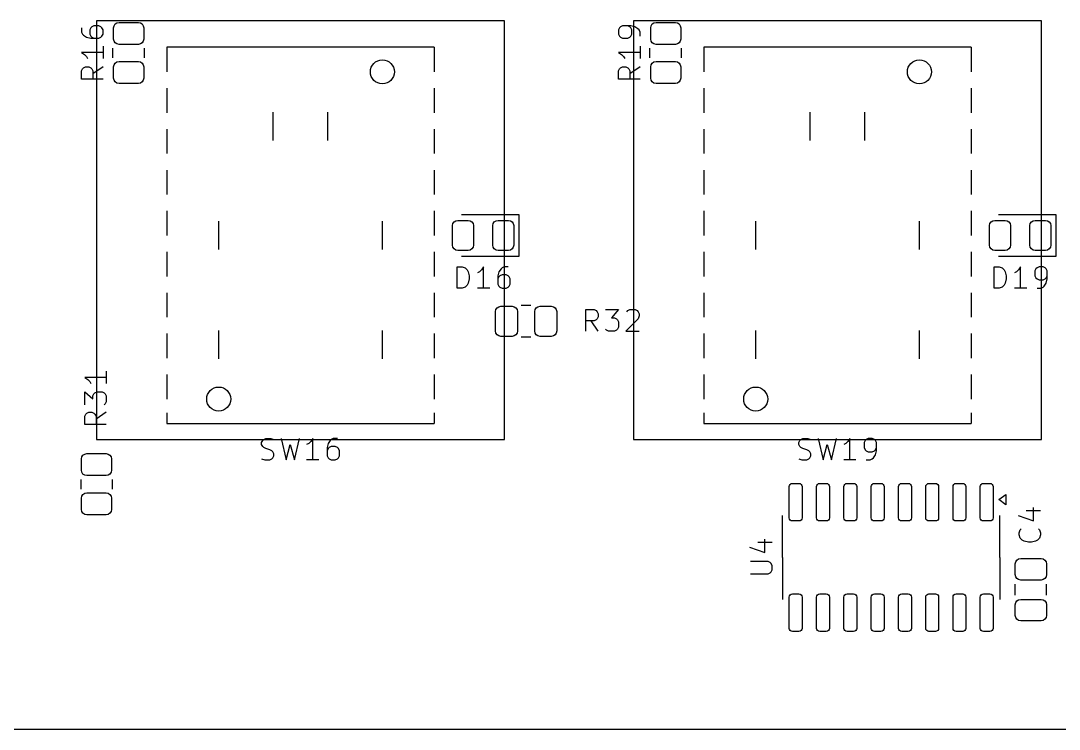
# Model space of a CAD drawing. Header units: millimetres. Extents: x 0 to 485, y -84 to 360.
# Drawn here: x 190.98 to 239.32, y 14 to 47 of the extents above; entities that cross this region are included whole.
import ezdxf

# ---------------------------------------------------------------- set-up
doc = ezdxf.new("R2010")
doc.units = ezdxf.units.MM
doc.layers.get('0').update_dxf_attribs({"lineweight": 25})
doc.layers.add('Import', color=16, linetype='Continuous', lineweight=25, true_color=0x800000)

msp = doc.modelspace()

# ---------------------------------------------------------------- linework, layer by layer
for p, q in [((213.5, 47), (194.5, 47)), ((194.5, 47), (194.5, 27.5)), ((213.5, 27.5), (213.5, 47)), ((238.5, 47), (219.5, 47)), ((219.5, 47), (219.5, 27.5)), ((238.5, 27.5), (238.5, 47)), ((194.5, 27.5), (213.5, 27.5)), ((219.5, 27.5), (238.5, 27.5))]:
    msp.add_line(p, q)
at = {"layer": 'Import', "flags": 128}
for points in [[(195.55, 45.9), (195.4543, 45.919), (195.3732, 45.9732), (195.319, 46.0543), (195.3, 46.15), (195.3, 46.675), (195.319, 46.7707), (195.3732, 46.8518), (195.4543, 46.906), (195.55, 46.925), (196.45, 46.925), (196.5457, 46.906), (196.6268, 46.8518), (196.681, 46.7707), (196.7, 46.675), (196.7, 46.15), (196.681, 46.0543), (196.6268, 45.9732), (196.5457, 45.919), (196.45, 45.9), (195.55, 45.9)], [(220.55, 45.9), (220.4543, 45.919), (220.3732, 45.9732), (220.319, 46.0543), (220.3, 46.15), (220.3, 46.675), (220.319, 46.7707), (220.3732, 46.8518), (220.4543, 46.906), (220.55, 46.925), (221.45, 46.925), (221.5457, 46.906), (221.6268, 46.8518), (221.681, 46.7707), (221.7, 46.675), (221.7, 46.15), (221.681, 46.0543), (221.6268, 45.9732), (221.5457, 45.919), (221.45, 45.9), (220.55, 45.9)], [(193.8048, 46.6667), (193.8048, 46.4762)], [(193.8048, 46.4762), (193.8524, 46.381)], [(194.2334, 46.6667), (194.1858, 46.5714)], [(194.1858, 46.5714), (194.1858, 46.381)], [(194.281, 46.7143), (194.2334, 46.6667)], [(194.3762, 46.7619), (194.281, 46.7143)], [(194.6143, 46.7619), (194.3762, 46.7619)], [(194.7096, 46.7143), (194.6143, 46.7619)], [(194.7572, 46.6667), (194.7096, 46.7143)], [(194.8048, 46.5714), (194.7572, 46.6667)], [(194.8048, 46.381), (194.8048, 46.5714)], [(218.8524, 46.6667), (218.8048, 46.5714)], [(218.8048, 46.5714), (218.8048, 46.381)], [(218.9001, 46.7143), (218.8524, 46.6667)], [(218.9953, 46.7619), (218.9001, 46.7143)], [(219.3762, 46.7619), (218.9953, 46.7619)], [(219.3286, 46.7143), (219.2334, 46.7619)], [(219.3762, 46.6667), (219.3286, 46.7143)], [(219.5667, 46.7143), (219.3762, 46.7619)], [(219.4239, 46.5714), (219.3762, 46.6667)], [(219.4239, 46.381), (219.4239, 46.5714)], [(219.7096, 46.619), (219.5667, 46.7143)], [(219.7572, 46.5714), (219.7096, 46.619)], [(219.8048, 46.4762), (219.7572, 46.5714)], [(219.8048, 46.2857), (219.8048, 46.4762)], [(193.8524, 46.381), (193.9001, 46.3333)], [(193.9001, 46.3333), (194.0429, 46.2381)], [(194.0429, 46.2381), (194.2334, 46.1905)], [(194.1858, 46.381), (194.2334, 46.2857)], [(194.2334, 46.2857), (194.281, 46.2381)], [(194.2334, 46.1905), (194.6143, 46.1905)], [(194.281, 46.2381), (194.3762, 46.1905)], [(194.6143, 46.1905), (194.7096, 46.2381)], [(194.7096, 46.2381), (194.7572, 46.2857)], [(194.7572, 46.2857), (194.8048, 46.381)], [(218.8048, 46.381), (218.8524, 46.2857)], [(218.8524, 46.2857), (218.9001, 46.2381)], [(218.9001, 46.2381), (218.9953, 46.1905)], [(218.9953, 46.1905), (219.2334, 46.1905)], [(219.2334, 46.1905), (219.3286, 46.2381)], [(219.3286, 46.2381), (219.3762, 46.2857)], [(219.3762, 46.2857), (219.4239, 46.381)], [(194.8048, 45.5238), (193.8048, 45.5238)], [(193.8048, 45.5238), (193.9477, 45.4286)], [(194.8048, 45.8095), (194.8048, 45.2381)], [(195.265, 45.2729), (195.265, 45.7271)], [(196.735, 45.2729), (196.735, 45.7271)], [(197.777, 45.763), (197.777, 44.62)], [(210.223, 45.763), (197.777, 45.763)], [(210.223, 45.763), (210.223, 44.62)], [(219.8048, 45.5238), (218.8048, 45.5238)], [(218.8048, 45.5238), (218.9477, 45.4286)], [(219.8048, 45.8095), (219.8048, 45.2381)], [(220.265, 45.2729), (220.265, 45.7271)], [(221.735, 45.2729), (221.735, 45.7271)], [(222.777, 45.763), (222.777, 44.62)], [(235.223, 45.763), (222.777, 45.763)], [(235.223, 45.763), (235.223, 44.62)], [(193.9477, 45.4286), (194.0429, 45.3333)], [(194.0429, 45.3333), (194.0905, 45.2381)], [(195.55, 44.075), (195.4543, 44.094), (195.3732, 44.1482), (195.319, 44.2293), (195.3, 44.325), (195.3, 44.85), (195.319, 44.9457), (195.3732, 45.0268), (195.4543, 45.081), (195.55, 45.1), (196.45, 45.1), (196.5457, 45.081), (196.6268, 45.0268), (196.681, 44.9457), (196.7, 44.85), (196.7, 44.325), (196.681, 44.2293), (196.6268, 44.1482), (196.5457, 44.094), (196.45, 44.075), (195.55, 44.075)], [(218.9477, 45.4286), (219.0429, 45.3333)], [(219.0429, 45.3333), (219.0905, 45.2381)], [(220.55, 44.075), (220.4543, 44.094), (220.3732, 44.1482), (220.319, 44.2293), (220.3, 44.325), (220.3, 44.85), (220.319, 44.9457), (220.3732, 45.0268), (220.4543, 45.081), (220.55, 45.1), (221.45, 45.1), (221.5457, 45.081), (221.6268, 45.0268), (221.681, 44.9457), (221.7, 44.85), (221.7, 44.325), (221.681, 44.2293), (221.6268, 44.1482), (221.5457, 44.094), (221.45, 44.075), (220.55, 44.075)], [(193.8048, 44.6667), (193.8524, 44.7619)], [(193.8048, 44.2857), (193.8048, 44.6667)], [(193.8524, 44.7619), (193.9001, 44.8095)], [(193.9001, 44.8095), (193.9953, 44.8571)], [(193.9953, 44.8571), (194.1382, 44.8571)], [(194.1382, 44.8571), (194.2334, 44.8095)], [(194.2334, 44.8095), (194.281, 44.7619)], [(194.281, 44.7619), (194.3286, 44.6667)], [(194.8048, 44.8571), (194.3286, 44.5238)], [(194.3286, 44.6667), (194.3286, 44.2857)], [(218.8048, 44.6667), (218.8524, 44.7619)], [(218.8048, 44.2857), (218.8048, 44.6667)], [(218.8524, 44.7619), (218.9001, 44.8095)], [(218.9001, 44.8095), (218.9953, 44.8571)], [(218.9953, 44.8571), (219.1382, 44.8571)], [(219.1382, 44.8571), (219.2334, 44.8095)], [(219.2334, 44.8095), (219.281, 44.7619)], [(219.281, 44.7619), (219.3286, 44.6667)], [(219.8048, 44.8571), (219.3286, 44.5238)], [(219.3286, 44.6667), (219.3286, 44.2857)], [(194.8048, 44.2857), (193.8048, 44.2857)], [(219.8048, 44.2857), (218.8048, 44.2857)], [(197.777, 43.858), (197.777, 42.715)], [(210.223, 43.858), (210.223, 42.715)], [(222.777, 43.858), (222.777, 42.715)], [(235.223, 43.858), (235.223, 42.715)], [(202.73, 41.4196), (202.73, 42.7404)], [(205.27, 41.4196), (205.27, 42.7404)], [(227.73, 41.4196), (227.73, 42.7404)], [(230.27, 41.4196), (230.27, 42.7404)], [(197.777, 41.953), (197.777, 40.81)], [(210.223, 41.953), (210.223, 40.81)], [(222.777, 41.953), (222.777, 40.81)], [(235.223, 41.953), (235.223, 40.81)], [(197.777, 40.048), (197.777, 38.905)], [(210.223, 40.048), (210.223, 38.905)], [(222.777, 40.048), (222.777, 38.905)], [(235.223, 40.048), (235.223, 38.905)], [(197.777, 38.143), (197.777, 37)], [(210.223, 38.143), (210.223, 37)], [(214.185, 37.96), (211.5, 37.96)], [(214.185, 36.04), (214.185, 37.96)], [(222.777, 38.143), (222.777, 37)], [(235.223, 38.143), (235.223, 37)], [(239.185, 37.96), (236.5, 37.96)], [(239.185, 36.04), (239.185, 37.96)], [(200.19, 36.3396), (200.19, 37.6604)], [(207.81, 36.3396), (207.81, 37.6604)], [(212.05, 36.5438), (212.0314, 36.4505), (211.9786, 36.3714), (211.8995, 36.3186), (211.8062, 36.3), (211.3188, 36.3), (211.2255, 36.3186), (211.1464, 36.3714), (211.0936, 36.4505), (211.075, 36.5438), (211.075, 37.4562), (211.0936, 37.5495), (211.1464, 37.6286), (211.2255, 37.6814), (211.3188, 37.7), (211.8062, 37.7), (211.8995, 37.6814), (211.9786, 37.6286), (212.0314, 37.5495), (212.05, 37.4562), (212.05, 36.5438)], [(213.925, 36.5438), (213.9064, 36.4505), (213.8536, 36.3714), (213.7745, 36.3186), (213.6812, 36.3), (213.1938, 36.3), (213.1005, 36.3186), (213.0214, 36.3714), (212.9686, 36.4505), (212.95, 36.5438), (212.95, 37.4562), (212.9686, 37.5495), (213.0214, 37.6286), (213.1005, 37.6814), (213.1938, 37.7), (213.6812, 37.7), (213.7745, 37.6814), (213.8536, 37.6286), (213.9064, 37.5495), (213.925, 37.4562), (213.925, 36.5438)], [(225.19, 36.3396), (225.19, 37.6604)], [(232.81, 36.3396), (232.81, 37.6604)], [(237.05, 36.5438), (237.0314, 36.4505), (236.9786, 36.3714), (236.8995, 36.3186), (236.8062, 36.3), (236.3188, 36.3), (236.2255, 36.3186), (236.1464, 36.3714), (236.0936, 36.4505), (236.075, 36.5438), (236.075, 37.4562), (236.0936, 37.5495), (236.1464, 37.6286), (236.2255, 37.6814), (236.3188, 37.7), (236.8062, 37.7), (236.8995, 37.6814), (236.9786, 37.6286), (237.0314, 37.5495), (237.05, 37.4562), (237.05, 36.5438)], [(238.925, 36.5438), (238.9064, 36.4505), (238.8536, 36.3714), (238.7745, 36.3186), (238.6812, 36.3), (238.1938, 36.3), (238.1005, 36.3186), (238.0214, 36.3714), (237.9686, 36.4505), (237.95, 36.5438), (237.95, 37.4562), (237.9686, 37.5495), (238.0214, 37.6286), (238.1005, 37.6814), (238.1938, 37.7), (238.6812, 37.7), (238.7745, 37.6814), (238.8536, 37.6286), (238.9064, 37.5495), (238.925, 37.4562), (238.925, 36.5438)], [(197.777, 36.238), (197.777, 35.095)], [(210.223, 36.238), (210.223, 35.095)], [(211.5, 36.04), (214.185, 36.04)], [(222.777, 36.238), (222.777, 35.095)], [(235.223, 36.238), (235.223, 35.095)], [(236.5, 36.04), (239.185, 36.04)], [(211.2857, 34.5452), (211.2857, 35.5452)], [(211.2857, 35.5452), (211.5238, 35.5452)], [(211.5238, 35.5452), (211.6667, 35.4976)], [(211.6667, 35.4976), (211.7619, 35.4023)], [(211.7619, 35.4023), (211.8095, 35.3071)], [(211.8095, 35.3071), (211.8571, 35.1166)], [(212.3333, 35.3071), (212.2381, 35.2595)], [(212.4286, 35.4023), (212.3333, 35.3071)], [(212.5238, 35.5452), (212.4286, 35.4023)], [(212.5238, 34.5452), (212.5238, 35.5452)], [(213.2381, 35.3071), (213.1905, 35.1166)], [(213.3333, 35.4499), (213.2381, 35.3071)], [(213.381, 35.4976), (213.3333, 35.4499)], [(213.4762, 35.5452), (213.381, 35.4976)], [(213.6667, 35.5452), (213.4762, 35.5452)], [(236.2857, 34.5452), (236.2857, 35.5452)], [(236.2857, 35.5452), (236.5238, 35.5452)], [(236.5238, 35.5452), (236.6667, 35.4976)], [(236.6667, 35.4976), (236.7619, 35.4023)], [(236.7619, 35.4023), (236.8095, 35.3071)], [(236.8095, 35.3071), (236.8571, 35.1166)], [(237.3333, 35.3071), (237.2381, 35.2595)], [(237.4286, 35.4023), (237.3333, 35.3071)], [(237.5238, 35.5452), (237.4286, 35.4023)], [(237.5238, 34.5452), (237.5238, 35.5452)], [(238.2381, 35.4499), (238.1905, 35.3547)], [(238.1905, 35.3547), (238.1905, 35.1166)], [(238.2857, 35.4976), (238.2381, 35.4499)], [(238.381, 35.5452), (238.2857, 35.4976)], [(238.5714, 35.5452), (238.381, 35.5452)], [(238.6667, 35.4976), (238.5714, 35.5452)], [(238.7143, 35.4499), (238.6667, 35.4976)], [(238.7619, 35.3547), (238.7143, 35.4499)], [(238.7619, 34.9738), (238.7619, 35.3547)], [(211.8571, 34.9738), (211.8095, 34.7833)], [(211.8571, 35.1166), (211.8571, 34.9738)], [(213.1905, 35.1166), (213.1905, 34.7357)], [(213.2381, 35.069), (213.1905, 34.9738)], [(213.2857, 35.1166), (213.2381, 35.069)], [(213.381, 35.1642), (213.2857, 35.1166)], [(213.5714, 35.1642), (213.381, 35.1642)], [(213.6667, 35.1166), (213.5714, 35.1642)], [(213.7143, 35.069), (213.6667, 35.1166)], [(213.7619, 34.9738), (213.7143, 35.069)], [(213.7619, 34.7357), (213.7619, 34.9738)], [(236.8571, 34.9738), (236.8095, 34.7833)], [(236.8571, 35.1166), (236.8571, 34.9738)], [(238.1905, 35.1166), (238.2381, 35.0214)], [(238.2381, 35.0214), (238.2857, 34.9738)], [(238.2857, 34.9738), (238.381, 34.9261)], [(238.381, 34.9261), (238.5714, 34.9261)], [(238.5714, 34.9261), (238.6667, 34.9738)], [(238.6667, 34.9738), (238.7143, 35.0214)], [(238.7143, 35.0214), (238.7619, 35.1166)], [(238.7143, 34.7833), (238.7619, 34.9738)], [(197.777, 34.333), (197.777, 33.19)], [(210.223, 34.333), (210.223, 33.19)], [(211.5238, 34.5452), (211.2857, 34.5452)], [(211.6667, 34.5928), (211.5238, 34.5452)], [(211.7619, 34.688), (211.6667, 34.5928)], [(211.8095, 34.7833), (211.7619, 34.688)], [(212.8095, 34.5452), (212.2381, 34.5452)], [(213.1905, 34.7357), (213.2381, 34.6404)], [(213.2381, 34.6404), (213.2857, 34.5928)], [(213.2857, 34.5928), (213.381, 34.5452)], [(213.381, 34.5452), (213.5714, 34.5452)], [(213.5714, 34.5452), (213.6667, 34.5928)], [(213.6667, 34.5928), (213.7143, 34.6404)], [(213.7143, 34.6404), (213.7619, 34.7357)], [(222.777, 34.333), (222.777, 33.19)], [(235.223, 34.333), (235.223, 33.19)], [(236.5238, 34.5452), (236.2857, 34.5452)], [(236.6667, 34.5928), (236.5238, 34.5452)], [(236.7619, 34.688), (236.6667, 34.5928)], [(236.8095, 34.7833), (236.7619, 34.688)], [(237.8095, 34.5452), (237.2381, 34.5452)], [(238.2857, 34.5452), (238.4762, 34.5452)], [(238.4762, 34.5452), (238.5714, 34.5928)], [(238.5714, 34.5928), (238.619, 34.6404)], [(238.619, 34.6404), (238.7143, 34.7833)], [(214.1, 32.55), (214.081, 32.4543), (214.0268, 32.3732), (213.9457, 32.319), (213.85, 32.3), (213.325, 32.3), (213.2293, 32.319), (213.1482, 32.3732), (213.094, 32.4543), (213.075, 32.55), (213.075, 33.45), (213.094, 33.5457), (213.1482, 33.6268), (213.2293, 33.681), (213.325, 33.7), (213.85, 33.7), (213.9457, 33.681), (214.0268, 33.6268), (214.081, 33.5457), (214.1, 33.45), (214.1, 32.55)], [(214.7271, 33.735), (214.2729, 33.735)], [(215.925, 32.55), (215.906, 32.4543), (215.8518, 32.3732), (215.7707, 32.319), (215.675, 32.3), (215.15, 32.3), (215.0543, 32.319), (214.9732, 32.3732), (214.919, 32.4543), (214.9, 32.55), (214.9, 33.45), (214.919, 33.5457), (214.9732, 33.6268), (215.0543, 33.681), (215.15, 33.7), (215.675, 33.7), (215.7707, 33.681), (215.8518, 33.6268), (215.906, 33.5457), (215.925, 33.45), (215.925, 32.55)], [(217.2857, 32.5452), (217.2857, 33.5452)], [(217.2857, 33.5452), (217.6667, 33.5452)], [(217.6667, 33.5452), (217.7619, 33.4976)], [(217.7619, 33.4976), (217.8095, 33.4499)], [(217.8095, 33.4499), (217.8571, 33.3547)], [(218.1905, 33.5452), (218.8095, 33.5452)], [(218.8095, 33.5452), (218.4762, 33.1642)], [(219.1905, 33.4499), (219.2381, 33.4976)], [(219.2381, 33.4976), (219.3333, 33.5452)], [(219.3333, 33.5452), (219.5714, 33.5452)], [(219.5714, 33.5452), (219.6667, 33.4976)], [(219.6667, 33.4976), (219.7143, 33.4499)], [(219.7143, 33.4499), (219.7619, 33.3547)], [(217.6667, 33.0214), (217.2857, 33.0214)], [(217.8571, 32.5452), (217.5238, 33.0214)], [(217.7619, 33.069), (217.6667, 33.0214)], [(217.8095, 33.1166), (217.7619, 33.069)], [(217.8571, 33.2118), (217.8095, 33.1166)], [(217.8571, 33.3547), (217.8571, 33.2118)], [(218.4762, 33.1642), (218.619, 33.1642)], [(218.619, 33.1642), (218.7143, 33.1166)], [(218.7143, 33.1166), (218.7619, 33.069)], [(218.7619, 33.069), (218.8095, 32.9738)], [(218.8095, 32.9738), (218.8095, 32.7357)], [(219.7143, 33.1166), (219.1429, 32.5452)], [(219.7619, 33.2595), (219.7143, 33.1166)], [(219.7619, 33.3547), (219.7619, 33.2595)], [(197.777, 32.428), (197.777, 31.285)], [(200.19, 31.2596), (200.19, 32.5804)], [(207.81, 31.2596), (207.81, 32.5804)], [(210.223, 32.428), (210.223, 31.285)], [(218.2381, 32.5928), (218.1905, 32.6404)], [(218.3333, 32.5452), (218.2381, 32.5928)], [(218.619, 32.5452), (218.3333, 32.5452)], [(218.7143, 32.5928), (218.619, 32.5452)], [(218.7619, 32.6404), (218.7143, 32.5928)], [(218.8095, 32.7357), (218.7619, 32.6404)], [(219.1429, 32.5452), (219.7619, 32.5452)], [(222.777, 32.428), (222.777, 31.285)], [(225.19, 31.2596), (225.19, 32.5804)], [(232.81, 31.2596), (232.81, 32.5804)], [(235.223, 32.428), (235.223, 31.285)], [(214.7271, 32.265), (214.2729, 32.265)], [(194.9548, 30.6744), (194.9548, 30.103)], [(197.777, 30.523), (197.777, 29.38)], [(210.223, 30.523), (210.223, 29.38)], [(222.777, 30.523), (222.777, 29.38)], [(235.223, 30.523), (235.223, 29.38)], [(194.9548, 30.3887), (193.9548, 30.3887)], [(193.9548, 30.3887), (194.0977, 30.2935)], [(194.0977, 30.2935), (194.1929, 30.1982)], [(194.1929, 30.1982), (194.2405, 30.103)], [(193.9548, 29.103), (193.9548, 29.722)], [(193.9548, 29.722), (194.3358, 29.3887)], [(194.3358, 29.5315), (194.3834, 29.6268)], [(194.3358, 29.3887), (194.3358, 29.5315)], [(194.3834, 29.6268), (194.431, 29.6744)], [(194.431, 29.6744), (194.5262, 29.722)], [(194.5262, 29.722), (194.7643, 29.722)], [(194.7643, 29.722), (194.8596, 29.6744)], [(194.8596, 29.6744), (194.9072, 29.6268)], [(194.9072, 29.6268), (194.9548, 29.5315)], [(194.9548, 29.5315), (194.9548, 29.2458)], [(194.9072, 29.1506), (194.8596, 29.103)], [(194.9548, 29.2458), (194.9072, 29.1506)], [(193.9548, 28.5792), (194.0024, 28.6744)], [(193.9548, 28.1982), (193.9548, 28.5792)], [(194.0024, 28.6744), (194.0501, 28.722)], [(194.0501, 28.722), (194.1453, 28.7696)], [(194.1453, 28.7696), (194.2882, 28.7696)], [(194.2882, 28.7696), (194.3834, 28.722)], [(194.3834, 28.722), (194.431, 28.6744)], [(194.431, 28.6744), (194.4786, 28.5792)], [(194.9548, 28.7696), (194.4786, 28.4363)], [(194.4786, 28.5792), (194.4786, 28.1982)], [(197.777, 28.745), (197.777, 28.237)], [(210.223, 28.745), (210.223, 28.237)], [(222.777, 28.745), (222.777, 28.237)], [(235.223, 28.745), (235.223, 28.237)], [(194.9548, 28.1982), (193.9548, 28.1982)], [(197.777, 28.237), (210.223, 28.237)], [(222.777, 28.237), (235.223, 28.237)], [(202.1905, 27.3547), (202.2381, 27.4499)], [(202.1905, 27.2595), (202.1905, 27.3547)], [(202.2381, 27.1642), (202.1905, 27.2595)], [(202.2381, 27.4499), (202.2857, 27.4976)], [(202.2857, 27.1166), (202.2381, 27.1642)], [(202.2857, 27.4976), (202.381, 27.5452)], [(202.381, 27.069), (202.2857, 27.1166)], [(202.381, 27.5452), (202.619, 27.5452)], [(202.619, 27.5452), (202.7619, 27.4976)], [(203.0952, 27.5452), (203.3333, 26.5452)], [(203.3333, 26.5452), (203.5238, 27.2595)], [(203.5238, 27.2595), (203.7143, 26.5452)], [(203.7143, 26.5452), (203.9524, 27.5452)], [(204.381, 27.3071), (204.2857, 27.2595)], [(204.4762, 27.4023), (204.381, 27.3071)], [(204.5714, 27.5452), (204.4762, 27.4023)], [(204.5714, 26.5452), (204.5714, 27.5452)], [(205.2857, 27.3071), (205.2381, 27.1166)], [(205.2381, 27.1166), (205.2381, 26.7357)], [(205.381, 27.4499), (205.2857, 27.3071)], [(205.3333, 27.1166), (205.2857, 27.069)], [(205.4286, 27.1642), (205.3333, 27.1166)], [(205.4286, 27.4976), (205.381, 27.4499)], [(205.5238, 27.5452), (205.4286, 27.4976)], [(205.619, 27.1642), (205.4286, 27.1642)], [(205.7143, 27.5452), (205.5238, 27.5452)], [(205.7143, 27.1166), (205.619, 27.1642)], [(205.7619, 27.069), (205.7143, 27.1166)], [(227.1905, 27.3547), (227.2381, 27.4499)], [(227.1905, 27.2595), (227.1905, 27.3547)], [(227.2381, 27.1642), (227.1905, 27.2595)], [(227.2381, 27.4499), (227.2857, 27.4976)], [(227.2857, 27.1166), (227.2381, 27.1642)], [(227.2857, 27.4976), (227.381, 27.5452)], [(227.381, 27.069), (227.2857, 27.1166)], [(227.381, 27.5452), (227.619, 27.5452)], [(227.619, 27.5452), (227.7619, 27.4976)], [(228.0952, 27.5452), (228.3333, 26.5452)], [(228.3333, 26.5452), (228.5238, 27.2595)], [(228.5238, 27.2595), (228.7143, 26.5452)], [(228.7143, 26.5452), (228.9524, 27.5452)], [(229.381, 27.3071), (229.2857, 27.2595)], [(229.4762, 27.4023), (229.381, 27.3071)], [(229.5714, 27.5452), (229.4762, 27.4023)], [(229.5714, 26.5452), (229.5714, 27.5452)], [(230.2857, 27.4499), (230.2381, 27.3547)], [(230.2381, 27.3547), (230.2381, 27.1166)], [(230.2381, 27.1166), (230.2857, 27.0214)], [(230.3333, 27.4976), (230.2857, 27.4499)], [(230.4286, 27.5452), (230.3333, 27.4976)], [(230.619, 27.5452), (230.4286, 27.5452)], [(230.7143, 27.4976), (230.619, 27.5452)], [(230.7619, 27.4499), (230.7143, 27.4976)], [(230.8095, 27.3547), (230.7619, 27.4499)], [(230.7619, 27.0214), (230.8095, 27.1166)], [(230.8095, 26.9738), (230.8095, 27.3547)], [(194.95, 26.8375), (195.0457, 26.8185), (195.1268, 26.7643), (195.181, 26.6832), (195.2, 26.5875), (195.2, 26.0625), (195.181, 25.9668), (195.1268, 25.8857), (195.0457, 25.8315), (194.95, 25.8125), (194.05, 25.8125), (193.9543, 25.8315), (193.8732, 25.8857), (193.819, 25.9668), (193.8, 26.0625), (193.8, 26.5875), (193.819, 26.6832), (193.8732, 26.7643), (193.9543, 26.8185), (194.05, 26.8375), (194.95, 26.8375)], [(202.1905, 26.5928), (202.3333, 26.5452)], [(202.5714, 27.0214), (202.381, 27.069)], [(202.6667, 26.9738), (202.5714, 27.0214)], [(202.5714, 26.5452), (202.6667, 26.5928)], [(202.7143, 26.9261), (202.6667, 26.9738)], [(202.6667, 26.5928), (202.7143, 26.6404)], [(202.7619, 26.8309), (202.7143, 26.9261)], [(202.7143, 26.6404), (202.7619, 26.7357)], [(202.7619, 26.7357), (202.7619, 26.8309)], [(205.2857, 27.069), (205.2381, 26.9738)], [(205.2381, 26.7357), (205.2857, 26.6404)], [(205.2857, 26.6404), (205.3333, 26.5928)], [(205.3333, 26.5928), (205.4286, 26.5452)], [(205.619, 26.5452), (205.7143, 26.5928)], [(205.7143, 26.5928), (205.7619, 26.6404)], [(205.8095, 26.9738), (205.7619, 27.069)], [(205.7619, 26.6404), (205.8095, 26.7357)], [(205.8095, 26.7357), (205.8095, 26.9738)], [(227.1905, 26.5928), (227.3333, 26.5452)], [(227.5714, 27.0214), (227.381, 27.069)], [(227.6667, 26.9738), (227.5714, 27.0214)], [(227.5714, 26.5452), (227.6667, 26.5928)], [(227.7143, 26.9261), (227.6667, 26.9738)], [(227.6667, 26.5928), (227.7143, 26.6404)], [(227.7619, 26.8309), (227.7143, 26.9261)], [(227.7143, 26.6404), (227.7619, 26.7357)], [(227.7619, 26.7357), (227.7619, 26.8309)], [(230.2857, 27.0214), (230.3333, 26.9738)], [(230.3333, 26.9738), (230.4286, 26.9261)], [(230.4286, 26.9261), (230.619, 26.9261)], [(230.5238, 26.5452), (230.619, 26.5928)], [(230.619, 26.9261), (230.7143, 26.9738)], [(230.619, 26.5928), (230.6667, 26.6404)], [(230.6667, 26.6404), (230.7619, 26.7833)], [(230.7143, 26.9738), (230.7619, 27.0214)], [(230.7619, 26.7833), (230.8095, 26.9738)], [(202.3333, 26.5452), (202.5714, 26.5452)], [(204.8571, 26.5452), (204.2857, 26.5452)], [(205.4286, 26.5452), (205.619, 26.5452)], [(227.3333, 26.5452), (227.5714, 26.5452)], [(229.8571, 26.5452), (229.2857, 26.5452)], [(230.3333, 26.5452), (230.5238, 26.5452)], [(193.765, 25.6396), (193.765, 25.1854)], [(195.235, 25.6396), (195.235, 25.1854)], [(227.205, 25.45), (227.2624, 25.4386), (227.3111, 25.4061), (227.3436, 25.3574), (227.355, 25.3), (227.355, 23.85), (227.3436, 23.7926), (227.3111, 23.7439), (227.2624, 23.7114), (227.205, 23.7), (226.905, 23.7), (226.8476, 23.7114), (226.7989, 23.7439), (226.7664, 23.7926), (226.755, 23.85), (226.755, 25.3), (226.7664, 25.3574), (226.7989, 25.4061), (226.8476, 25.4386), (226.905, 25.45), (227.205, 25.45)], [(228.475, 25.45), (228.5324, 25.4386), (228.5811, 25.4061), (228.6136, 25.3574), (228.625, 25.3), (228.625, 23.85), (228.6136, 23.7926), (228.5811, 23.7439), (228.5324, 23.7114), (228.475, 23.7), (228.175, 23.7), (228.1176, 23.7114), (228.0689, 23.7439), (228.0364, 23.7926), (228.025, 23.85), (228.025, 25.3), (228.0364, 25.3574), (228.0689, 25.4061), (228.1176, 25.4386), (228.175, 25.45), (228.475, 25.45)], [(229.745, 25.45), (229.8024, 25.4386), (229.8511, 25.4061), (229.8836, 25.3574), (229.895, 25.3), (229.895, 23.85), (229.8836, 23.7926), (229.8511, 23.7439), (229.8024, 23.7114), (229.745, 23.7), (229.445, 23.7), (229.3876, 23.7114), (229.3389, 23.7439), (229.3064, 23.7926), (229.295, 23.85), (229.295, 25.3), (229.3064, 25.3574), (229.3389, 25.4061), (229.3876, 25.4386), (229.445, 25.45), (229.745, 25.45)], [(231.015, 25.45), (231.0724, 25.4386), (231.1211, 25.4061), (231.1536, 25.3574), (231.165, 25.3), (231.165, 23.85), (231.1536, 23.7926), (231.1211, 23.7439), (231.0724, 23.7114), (231.015, 23.7), (230.715, 23.7), (230.6576, 23.7114), (230.6089, 23.7439), (230.5764, 23.7926), (230.565, 23.85), (230.565, 25.3), (230.5764, 25.3574), (230.6089, 25.4061), (230.6576, 25.4386), (230.715, 25.45), (231.015, 25.45)], [(232.285, 25.45), (232.3424, 25.4386), (232.3911, 25.4061), (232.4236, 25.3574), (232.435, 25.3), (232.435, 23.85), (232.4236, 23.7926), (232.3911, 23.7439), (232.3424, 23.7114), (232.285, 23.7), (231.985, 23.7), (231.9276, 23.7114), (231.8789, 23.7439), (231.8464, 23.7926), (231.835, 23.85), (231.835, 25.3), (231.8464, 25.3574), (231.8789, 25.4061), (231.9276, 25.4386), (231.985, 25.45), (232.285, 25.45)], [(233.555, 25.45), (233.6124, 25.4386), (233.6611, 25.4061), (233.6936, 25.3574), (233.705, 25.3), (233.705, 23.85), (233.6936, 23.7926), (233.6611, 23.7439), (233.6124, 23.7114), (233.555, 23.7), (233.255, 23.7), (233.1976, 23.7114), (233.1489, 23.7439), (233.1164, 23.7926), (233.105, 23.85), (233.105, 25.3), (233.1164, 25.3574), (233.1489, 25.4061), (233.1976, 25.4386), (233.255, 25.45), (233.555, 25.45)], [(234.825, 25.45), (234.8824, 25.4386), (234.9311, 25.4061), (234.9636, 25.3574), (234.975, 25.3), (234.975, 23.85), (234.9636, 23.7926), (234.9311, 23.7439), (234.8824, 23.7114), (234.825, 23.7), (234.525, 23.7), (234.4676, 23.7114), (234.4189, 23.7439), (234.3864, 23.7926), (234.375, 23.85), (234.375, 25.3), (234.3864, 25.3574), (234.4189, 25.4061), (234.4676, 25.4386), (234.525, 25.45), (234.825, 25.45)], [(236.095, 25.45), (236.1524, 25.4386), (236.2011, 25.4061), (236.2336, 25.3574), (236.245, 25.3), (236.245, 23.85), (236.2336, 23.7926), (236.2011, 23.7439), (236.1524, 23.7114), (236.095, 23.7), (235.795, 23.7), (235.7376, 23.7114), (235.6889, 23.7439), (235.6564, 23.7926), (235.645, 23.85), (235.645, 25.3), (235.6564, 25.3574), (235.6889, 25.4061), (235.7376, 25.4386), (235.795, 25.45), (236.095, 25.45)], [(194.95, 25.0125), (195.0457, 24.9935), (195.1268, 24.9393), (195.181, 24.8582), (195.2, 24.7625), (195.2, 24.2375), (195.181, 24.1418), (195.1268, 24.0607), (195.0457, 24.0065), (194.95, 23.9875), (194.05, 23.9875), (193.9543, 24.0065), (193.8732, 24.0607), (193.819, 24.1418), (193.8, 24.2375), (193.8, 24.7625), (193.819, 24.8582), (193.8732, 24.9393), (193.9543, 24.9935), (194.05, 25.0125), (194.95, 25.0125)], [(236.835, 24.46), (236.505, 24.7), (236.835, 24.94), (236.835, 24.46)], [(237.7882, 24.1905), (238.4548, 24.1905)], [(238.1215, 23.7143), (238.1215, 24.3333)], [(226.44, 22), (226.44, 23.95)], [(236.56, 22), (236.56, 23.95)], [(237.4072, 23.9524), (238.1215, 23.7143)], [(237.4548, 23.1429), (237.5024, 23.2857)], [(237.5024, 23.2857), (237.5501, 23.3333)], [(238.3596, 23.3333), (238.4072, 23.2857)], [(238.4072, 23.2857), (238.4548, 23.1429)], [(225.6215, 22.2381), (225.6215, 22.8571)], [(237.4548, 23.0476), (237.4548, 23.1429)], [(237.5024, 22.9048), (237.4548, 23.0476)], [(237.5977, 22.8095), (237.5024, 22.9048)], [(237.6929, 22.7619), (237.5977, 22.8095)], [(237.8834, 22.7143), (237.6929, 22.7619)], [(238.2167, 22.7619), (238.0262, 22.7143)], [(238.312, 22.8095), (238.2167, 22.7619)], [(238.4072, 22.9048), (238.312, 22.8095)], [(238.4548, 23.0476), (238.4072, 22.9048)], [(238.4548, 23.1429), (238.4548, 23.0476)], [(224.9072, 22.4762), (225.6215, 22.2381)], [(225.2882, 22.7143), (225.9548, 22.7143)], [(238.0262, 22.7143), (237.8834, 22.7143)], [(225.7643, 21.8095), (224.9548, 21.8095)], [(225.8596, 21.7619), (225.7643, 21.8095)], [(225.9072, 21.7143), (225.8596, 21.7619)], [(226.44, 22), (226.44, 20.05)], [(236.56, 22), (236.56, 20.05)], [(237.525, 20.95), (237.4293, 20.969), (237.3482, 21.0232), (237.294, 21.1043), (237.275, 21.2), (237.275, 21.7), (237.294, 21.7957), (237.3482, 21.8768), (237.4293, 21.931), (237.525, 21.95), (238.475, 21.95), (238.5707, 21.931), (238.6518, 21.8768), (238.706, 21.7957), (238.725, 21.7), (238.725, 21.2), (238.706, 21.1043), (238.6518, 21.0232), (238.5707, 20.969), (238.475, 20.95), (237.525, 20.95)], [(225.7643, 21.2381), (225.8596, 21.2857)], [(225.8596, 21.2857), (225.9072, 21.3333)], [(225.9548, 21.619), (225.9072, 21.7143)], [(225.9072, 21.3333), (225.9548, 21.4286)], [(225.9548, 21.4286), (225.9548, 21.619)], [(224.9548, 21.2381), (225.7643, 21.2381)], [(237.265, 20.2387), (237.265, 20.7613)], [(238.735, 20.2387), (238.735, 20.7613)], [(227.205, 20.3), (227.2624, 20.2886), (227.3111, 20.2561), (227.3436, 20.2074), (227.355, 20.15), (227.355, 18.7), (227.3436, 18.6426), (227.3111, 18.5939), (227.2624, 18.5614), (227.205, 18.55), (226.905, 18.55), (226.8476, 18.5614), (226.7989, 18.5939), (226.7664, 18.6426), (226.755, 18.7), (226.755, 20.15), (226.7664, 20.2074), (226.7989, 20.2561), (226.8476, 20.2886), (226.905, 20.3), (227.205, 20.3)], [(228.475, 20.3), (228.5324, 20.2886), (228.5811, 20.2561), (228.6136, 20.2074), (228.625, 20.15), (228.625, 18.7), (228.6136, 18.6426), (228.5811, 18.5939), (228.5324, 18.5614), (228.475, 18.55), (228.175, 18.55), (228.1176, 18.5614), (228.0689, 18.5939), (228.0364, 18.6426), (228.025, 18.7), (228.025, 20.15), (228.0364, 20.2074), (228.0689, 20.2561), (228.1176, 20.2886), (228.175, 20.3), (228.475, 20.3)], [(229.745, 20.3), (229.8024, 20.2886), (229.8511, 20.2561), (229.8836, 20.2074), (229.895, 20.15), (229.895, 18.7), (229.8836, 18.6426), (229.8511, 18.5939), (229.8024, 18.5614), (229.745, 18.55), (229.445, 18.55), (229.3876, 18.5614), (229.3389, 18.5939), (229.3064, 18.6426), (229.295, 18.7), (229.295, 20.15), (229.3064, 20.2074), (229.3389, 20.2561), (229.3876, 20.2886), (229.445, 20.3), (229.745, 20.3)], [(231.015, 20.3), (231.0724, 20.2886), (231.1211, 20.2561), (231.1536, 20.2074), (231.165, 20.15), (231.165, 18.7), (231.1536, 18.6426), (231.1211, 18.5939), (231.0724, 18.5614), (231.015, 18.55), (230.715, 18.55), (230.6576, 18.5614), (230.6089, 18.5939), (230.5764, 18.6426), (230.565, 18.7), (230.565, 20.15), (230.5764, 20.2074), (230.6089, 20.2561), (230.6576, 20.2886), (230.715, 20.3), (231.015, 20.3)], [(232.285, 20.3), (232.3424, 20.2886), (232.3911, 20.2561), (232.4236, 20.2074), (232.435, 20.15), (232.435, 18.7), (232.4236, 18.6426), (232.3911, 18.5939), (232.3424, 18.5614), (232.285, 18.55), (231.985, 18.55), (231.9276, 18.5614), (231.8789, 18.5939), (231.8464, 18.6426), (231.835, 18.7), (231.835, 20.15), (231.8464, 20.2074), (231.8789, 20.2561), (231.9276, 20.2886), (231.985, 20.3), (232.285, 20.3)], [(233.555, 20.3), (233.6124, 20.2886), (233.6611, 20.2561), (233.6936, 20.2074), (233.705, 20.15), (233.705, 18.7), (233.6936, 18.6426), (233.6611, 18.5939), (233.6124, 18.5614), (233.555, 18.55), (233.255, 18.55), (233.1976, 18.5614), (233.1489, 18.5939), (233.1164, 18.6426), (233.105, 18.7), (233.105, 20.15), (233.1164, 20.2074), (233.1489, 20.2561), (233.1976, 20.2886), (233.255, 20.3), (233.555, 20.3)], [(234.825, 20.3), (234.8824, 20.2886), (234.9311, 20.2561), (234.9636, 20.2074), (234.975, 20.15), (234.975, 18.7), (234.9636, 18.6426), (234.9311, 18.5939), (234.8824, 18.5614), (234.825, 18.55), (234.525, 18.55), (234.4676, 18.5614), (234.4189, 18.5939), (234.3864, 18.6426), (234.375, 18.7), (234.375, 20.15), (234.3864, 20.2074), (234.4189, 20.2561), (234.4676, 20.2886), (234.525, 20.3), (234.825, 20.3)], [(236.095, 20.3), (236.1524, 20.2886), (236.2011, 20.2561), (236.2336, 20.2074), (236.245, 20.15), (236.245, 18.7), (236.2336, 18.6426), (236.2011, 18.5939), (236.1524, 18.5614), (236.095, 18.55), (235.795, 18.55), (235.7376, 18.5614), (235.6889, 18.5939), (235.6564, 18.6426), (235.645, 18.7), (235.645, 20.15), (235.6564, 20.2074), (235.6889, 20.2561), (235.7376, 20.2886), (235.795, 20.3), (236.095, 20.3)], [(237.525, 19.05), (237.4293, 19.069), (237.3482, 19.1232), (237.294, 19.2043), (237.275, 19.3), (237.275, 19.8), (237.294, 19.8957), (237.3482, 19.9768), (237.4293, 20.031), (237.525, 20.05), (238.475, 20.05), (238.5707, 20.031), (238.6518, 19.9768), (238.706, 19.8957), (238.725, 19.8), (238.725, 19.3), (238.706, 19.2043), (238.6518, 19.1232), (238.5707, 19.069), (238.475, 19.05), (237.525, 19.05)], [(17, 14), (272, 14)]]:
    msp.add_lwpolyline(points, dxfattribs=at)
at = {"layer": 'Import'}
for centre in [(207.81, 44.62), (232.81, 44.62), (200.19, 29.38), (225.19, 29.38)]:
    msp.add_circle(centre, 0.5588, dxfattribs=at)

doc.saveas('drawing.dxf')
